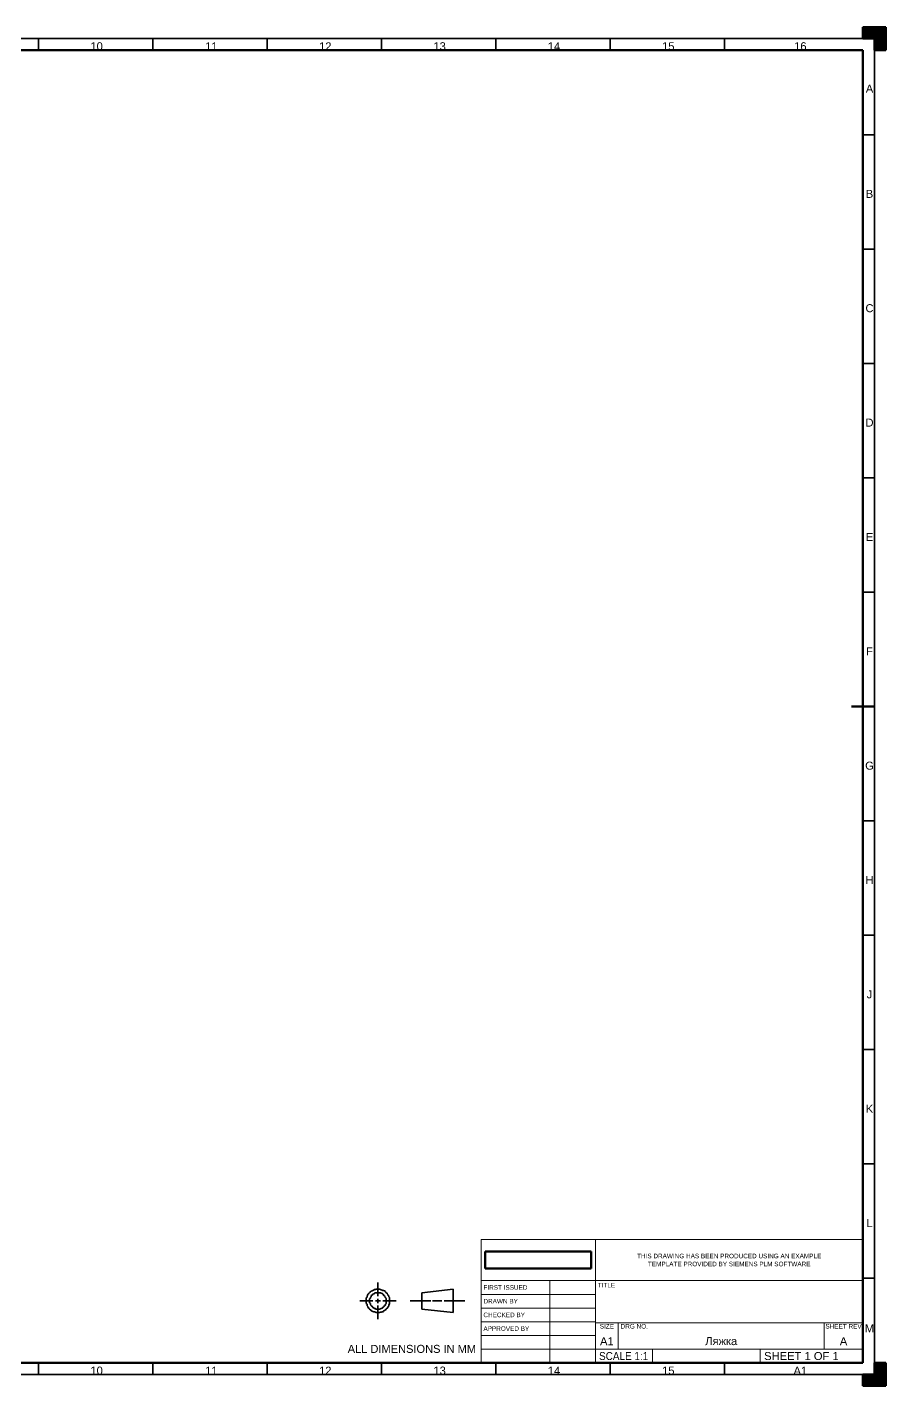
# Model space of a CAD drawing. Header units: millimetres. Extents: x 0 to 841, y 0 to 594.
# Drawn here: x 465 to 841, y 0 to 594 of the extents above; entities that cross this region are included whole.
import ezdxf

# ---------------------------------------------------------------- set-up
doc = ezdxf.new("R2010")
doc.units = ezdxf.units.MM
doc.layers.add('1', color=7, linetype='Continuous', true_color=0xffffff)
doc.layers.add('256', color=7, linetype='Continuous', true_color=0xffffff)
doc.styles.add('Arial', font='Arial')
picture_1 = doc.add_image_def('image1.jpg', size_in_pixel=(548, 87))

# ---------------------------------------------------------------- blocks, each defined once
blk = doc.blocks.new('HATCH3')
at = {"color": 18, "lineweight": 13}
for p, q in [((831, 593.98988), (841, 593.98988)), ((831, 593.94755), (841, 593.94755)), ((831, 593.90522), (841, 593.90522)), ((831, 593.86289), (841, 593.86289)), ((831, 593.82056), (841, 593.82056)), ((831, 593.77823), (841, 593.77823)), ((831, 593.7359), (841, 593.7359)), ((831, 593.69357), (841, 593.69357)), ((831, 593.65124), (841, 593.65124)), ((831, 593.60891), (841, 593.60891)), ((831, 593.56658), (841, 593.56658)), ((831, 593.52425), (841, 593.52425)), ((831, 593.48192), (841, 593.48192)), ((831, 593.43959), (841, 593.43959)), ((831, 593.39726), (841, 593.39726)), ((831, 593.35493), (841, 593.35493)), ((831, 593.3126), (841, 593.3126)), ((831, 593.27027), (841, 593.27027)), ((831, 593.22794), (841, 593.22794)), ((831, 593.18561), (841, 593.18561)), ((831, 593.14328), (841, 593.14328)), ((831, 593.10095), (841, 593.10095)), ((831, 593.05862), (841, 593.05862)), ((831, 593.01629), (841, 593.01629)), ((831, 592.97396), (841, 592.97396)), ((831, 592.93163), (841, 592.93163)), ((831, 592.8893), (841, 592.8893)), ((831, 592.84697), (841, 592.84697)), ((831, 592.80464), (841, 592.80464)), ((831, 592.76231), (841, 592.76231)), ((831, 592.71998), (841, 592.71998)), ((831, 592.67765), (841, 592.67765)), ((831, 592.63532), (841, 592.63532)), ((831, 592.59299), (841, 592.59299)), ((831, 592.55066), (841, 592.55066)), ((831, 592.50833), (841, 592.50833)), ((831, 592.466), (841, 592.466)), ((831, 592.42367), (841, 592.42367)), ((831, 592.38134), (841, 592.38134)), ((831, 592.33901), (841, 592.33901)), ((831, 592.29668), (841, 592.29668)), ((831, 592.25435), (841, 592.25435)), ((831, 592.21202), (841, 592.21202)), ((831, 592.16969), (841, 592.16969)), ((831, 592.12736), (841, 592.12736)), ((831, 592.08503), (841, 592.08503)), ((831, 592.0427), (841, 592.0427)), ((831, 592.00037), (841, 592.00037)), ((831, 591.95804), (841, 591.95804)), ((831, 591.91571), (841, 591.91571)), ((831, 591.87338), (841, 591.87338)), ((831, 591.83105), (841, 591.83105)), ((831, 591.78872), (841, 591.78872)), ((831, 591.74639), (841, 591.74639)), ((831, 591.70406), (841, 591.70406)), ((831, 591.66173), (841, 591.66173)), ((831, 591.6194), (841, 591.6194)), ((831, 591.57707), (841, 591.57707)), ((831, 591.53474), (841, 591.53474)), ((831, 591.49241), (841, 591.49241)), ((831, 591.45008), (841, 591.45008)), ((831, 591.40775), (841, 591.40775)), ((831, 591.36542), (841, 591.36542)), ((831, 591.32309), (841, 591.32309)), ((831, 591.28076), (841, 591.28076)), ((831, 591.23843), (841, 591.23843)), ((831, 591.1961), (841, 591.1961)), ((831, 591.15377), (841, 591.15377)), ((831, 591.11144), (841, 591.11144)), ((831, 591.06911), (841, 591.06911)), ((831, 591.02678), (841, 591.02678)), ((831, 590.98445), (841, 590.98445)), ((831, 590.94212), (841, 590.94212)), ((831, 590.89979), (841, 590.89979)), ((831, 590.85746), (841, 590.85746)), ((831, 590.81513), (841, 590.81513)), ((831, 590.7728), (841, 590.7728)), ((831, 590.73047), (841, 590.73047)), ((831, 590.68814), (841, 590.68814)), ((831, 590.64581), (841, 590.64581)), ((831, 590.60348), (841, 590.60348)), ((831, 590.56115), (841, 590.56115)), ((831, 590.51882), (841, 590.51882)), ((831, 590.47649), (841, 590.47649)), ((831, 590.43416), (841, 590.43416)), ((831, 590.39183), (841, 590.39183)), ((831, 590.3495), (841, 590.3495)), ((831, 590.30717), (841, 590.30717)), ((831, 590.26484), (841, 590.26484)), ((831, 590.22251), (841, 590.22251)), ((831, 590.18018), (841, 590.18018)), ((831, 590.13785), (841, 590.13785)), ((831, 590.09552), (841, 590.09552)), ((831, 590.05319), (841, 590.05319)), ((831, 590.01086), (841, 590.01086)), ((831, 589.96853), (841, 589.96853)), ((831, 589.9262), (841, 589.9262)), ((831, 589.88387), (841, 589.88387)), ((831, 589.84154), (841, 589.84154)), ((831, 589.79921), (841, 589.79921)), ((831, 589.75688), (841, 589.75688)), ((831, 589.71455), (841, 589.71455)), ((831, 589.67222), (841, 589.67222)), ((831, 589.62989), (841, 589.62989)), ((831, 589.58756), (841, 589.58756)), ((831, 589.54523), (841, 589.54523)), ((831, 589.5029), (841, 589.5029)), ((831, 589.46057), (841, 589.46057)), ((831, 589.41824), (841, 589.41824)), ((831, 589.37591), (841, 589.37591)), ((831, 589.33358), (841, 589.33358)), ((831, 589.29125), (841, 589.29125)), ((831, 589.24892), (841, 589.24892)), ((831, 589.20659), (841, 589.20659)), ((831, 589.16426), (841, 589.16426)), ((831, 589.12193), (841, 589.12193)), ((831, 589.0796), (841, 589.0796)), ((831, 589.03727), (841, 589.03727)), ((836, 588.99494), (841, 588.99494)), ((836, 588.95261), (841, 588.95261)), ((836, 588.91028), (841, 588.91028)), ((836, 588.86795), (841, 588.86795)), ((836, 588.82562), (841, 588.82562)), ((836, 588.78329), (841, 588.78329)), ((836, 588.74096), (841, 588.74096)), ((836, 588.69863), (841, 588.69863)), ((836, 588.6563), (841, 588.6563)), ((836, 588.61397), (841, 588.61397)), ((836, 588.57164), (841, 588.57164)), ((836, 588.52931), (841, 588.52931)), ((836, 588.48698), (841, 588.48698)), ((836, 588.44465), (841, 588.44465)), ((836, 588.40232), (841, 588.40232)), ((836, 588.35999), (841, 588.35999)), ((836, 588.31766), (841, 588.31766)), ((836, 588.27533), (841, 588.27533)), ((836, 588.233), (841, 588.233)), ((836, 588.19067), (841, 588.19067)), ((836, 588.14834), (841, 588.14834)), ((836, 588.10601), (841, 588.10601)), ((836, 588.06368), (841, 588.06368)), ((836, 588.02135), (841, 588.02135)), ((836, 587.97902), (841, 587.97902)), ((836, 587.93669), (841, 587.93669)), ((836, 587.89436), (841, 587.89436)), ((836, 587.85203), (841, 587.85203)), ((836, 587.8097), (841, 587.8097)), ((836, 587.76737), (841, 587.76737)), ((836, 587.72504), (841, 587.72504)), ((836, 587.68271), (841, 587.68271)), ((836, 587.64038), (841, 587.64038)), ((836, 587.59805), (841, 587.59805)), ((836, 587.55572), (841, 587.55572)), ((836, 587.51339), (841, 587.51339)), ((836, 587.47106), (841, 587.47106)), ((836, 587.42873), (841, 587.42873)), ((836, 587.3864), (841, 587.3864)), ((836, 587.34407), (841, 587.34407)), ((836, 587.30174), (841, 587.30174)), ((836, 587.25941), (841, 587.25941)), ((836, 587.21708), (841, 587.21708)), ((836, 587.17475), (841, 587.17475)), ((836, 587.13242), (841, 587.13242)), ((836, 587.09009), (841, 587.09009)), ((836, 587.04776), (841, 587.04776)), ((836, 587.00543), (841, 587.00543)), ((836, 586.9631), (841, 586.9631)), ((836, 586.92077), (841, 586.92077)), ((836, 586.87844), (841, 586.87844)), ((836, 586.83611), (841, 586.83611)), ((836, 586.79378), (841, 586.79378)), ((836, 586.75145), (841, 586.75145)), ((836, 586.70912), (841, 586.70912)), ((836, 586.66679), (841, 586.66679)), ((836, 586.62446), (841, 586.62446)), ((836, 586.58213), (841, 586.58213)), ((836, 586.5398), (841, 586.5398)), ((836, 586.49747), (841, 586.49747)), ((836, 586.45514), (841, 586.45514)), ((836, 586.41281), (841, 586.41281)), ((836, 586.37048), (841, 586.37048)), ((836, 586.32815), (841, 586.32815)), ((836, 586.28582), (841, 586.28582)), ((836, 586.24349), (841, 586.24349)), ((836, 586.20116), (841, 586.20116)), ((836, 586.15883), (841, 586.15883)), ((836, 586.1165), (841, 586.1165)), ((836, 586.07417), (841, 586.07417)), ((836, 586.03184), (841, 586.03184)), ((836, 585.98951), (841, 585.98951)), ((836, 585.94718), (841, 585.94718)), ((836, 585.90485), (841, 585.90485)), ((836, 585.86252), (841, 585.86252)), ((836, 585.82019), (841, 585.82019)), ((836, 585.77786), (841, 585.77786)), ((836, 585.73553), (841, 585.73553)), ((836, 585.6932), (841, 585.6932)), ((836, 585.65087), (841, 585.65087)), ((836, 585.60854), (841, 585.60854)), ((836, 585.56621), (841, 585.56621)), ((836, 585.52388), (841, 585.52388)), ((836, 585.48155), (841, 585.48155)), ((836, 585.43922), (841, 585.43922)), ((836, 585.39689), (841, 585.39689)), ((836, 585.35456), (841, 585.35456)), ((836, 585.31223), (841, 585.31223)), ((836, 585.2699), (841, 585.2699)), ((836, 585.22757), (841, 585.22757)), ((836, 585.18524), (841, 585.18524)), ((836, 585.14291), (841, 585.14291)), ((836, 585.10058), (841, 585.10058)), ((836, 585.05825), (841, 585.05825)), ((836, 585.01592), (841, 585.01592)), ((836, 584.97359), (841, 584.97359)), ((836, 584.93126), (841, 584.93126)), ((836, 584.88893), (841, 584.88893)), ((836, 584.8466), (841, 584.8466)), ((836, 584.80427), (841, 584.80427)), ((836, 584.76194), (841, 584.76194)), ((836, 584.71961), (841, 584.71961)), ((836, 584.67728), (841, 584.67728)), ((836, 584.63495), (841, 584.63495)), ((836, 584.59262), (841, 584.59262)), ((836, 584.55029), (841, 584.55029)), ((836, 584.50796), (841, 584.50796)), ((836, 584.46563), (841, 584.46563)), ((836, 584.4233), (841, 584.4233)), ((836, 584.38097), (841, 584.38097)), ((836, 584.33864), (841, 584.33864)), ((836, 584.29631), (841, 584.29631)), ((836, 584.25398), (841, 584.25398)), ((836, 584.21165), (841, 584.21165)), ((836, 584.16932), (841, 584.16932)), ((836, 584.12699), (841, 584.12699)), ((836, 584.08466), (841, 584.08466)), ((836, 584.04233), (841, 584.04233)), ((836, 584), (841, 584))]:
    blk.add_line(p, q, dxfattribs=at)
blk = doc.blocks.new('HATCH5')
at = {"color": 18, "lineweight": 13}
for p, q in [((836, 9.98988), (841, 9.98988)), ((836, 9.94755), (841, 9.94755)), ((836, 9.90522), (841, 9.90522)), ((836, 9.86289), (841, 9.86289)), ((836, 9.82056), (841, 9.82056)), ((836, 9.77823), (841, 9.77823)), ((836, 9.7359), (841, 9.7359)), ((836, 9.69357), (841, 9.69357)), ((836, 9.65124), (841, 9.65124)), ((836, 9.60891), (841, 9.60891)), ((836, 9.56658), (841, 9.56658)), ((836, 9.52425), (841, 9.52425)), ((836, 9.48192), (841, 9.48192)), ((836, 9.43959), (841, 9.43959)), ((836, 9.39726), (841, 9.39726)), ((836, 9.35493), (841, 9.35493)), ((836, 9.3126), (841, 9.3126)), ((836, 9.27027), (841, 9.27027)), ((836, 9.22794), (841, 9.22794)), ((836, 9.18561), (841, 9.18561)), ((836, 9.14328), (841, 9.14328)), ((836, 9.10095), (841, 9.10095)), ((836, 9.05862), (841, 9.05862)), ((836, 9.01629), (841, 9.01629)), ((836, 8.97396), (841, 8.97396)), ((836, 8.93163), (841, 8.93163)), ((836, 8.8893), (841, 8.8893)), ((836, 8.84697), (841, 8.84697)), ((836, 8.80464), (841, 8.80464)), ((836, 8.76231), (841, 8.76231)), ((836, 8.71998), (841, 8.71998)), ((836, 8.67765), (841, 8.67765)), ((836, 8.63532), (841, 8.63532)), ((836, 8.59299), (841, 8.59299)), ((836, 8.55066), (841, 8.55066)), ((836, 8.50833), (841, 8.50833)), ((836, 8.466), (841, 8.466)), ((836, 8.42367), (841, 8.42367)), ((836, 8.38134), (841, 8.38134)), ((836, 8.33901), (841, 8.33901)), ((836, 8.29668), (841, 8.29668)), ((836, 8.25435), (841, 8.25435)), ((836, 8.21202), (841, 8.21202)), ((836, 8.16969), (841, 8.16969)), ((836, 8.12736), (841, 8.12736)), ((836, 8.08503), (841, 8.08503)), ((836, 8.0427), (841, 8.0427)), ((836, 8.00037), (841, 8.00037)), ((836, 7.95804), (841, 7.95804)), ((836, 7.91571), (841, 7.91571)), ((836, 7.87338), (841, 7.87338)), ((836, 7.83105), (841, 7.83105)), ((836, 7.78872), (841, 7.78872)), ((836, 7.74639), (841, 7.74639)), ((836, 7.70406), (841, 7.70406)), ((836, 7.66173), (841, 7.66173)), ((836, 7.6194), (841, 7.6194)), ((836, 7.57707), (841, 7.57707)), ((836, 7.53474), (841, 7.53474)), ((836, 7.49241), (841, 7.49241)), ((836, 7.45008), (841, 7.45008)), ((836, 7.40775), (841, 7.40775)), ((836, 7.36542), (841, 7.36542)), ((836, 7.32309), (841, 7.32309)), ((836, 7.28076), (841, 7.28076)), ((836, 7.23843), (841, 7.23843)), ((836, 7.1961), (841, 7.1961)), ((836, 7.15377), (841, 7.15377)), ((836, 7.11144), (841, 7.11144)), ((836, 7.06911), (841, 7.06911)), ((836, 7.02678), (841, 7.02678)), ((836, 6.98445), (841, 6.98445)), ((836, 6.94212), (841, 6.94212)), ((836, 6.89979), (841, 6.89979)), ((836, 6.85746), (841, 6.85746)), ((836, 6.81513), (841, 6.81513)), ((836, 6.7728), (841, 6.7728)), ((836, 6.73047), (841, 6.73047)), ((836, 6.68814), (841, 6.68814)), ((836, 6.64581), (841, 6.64581)), ((836, 6.60348), (841, 6.60348)), ((836, 6.56115), (841, 6.56115)), ((836, 6.51882), (841, 6.51882)), ((836, 6.47649), (841, 6.47649)), ((836, 6.43416), (841, 6.43416)), ((836, 6.39183), (841, 6.39183)), ((836, 6.3495), (841, 6.3495)), ((836, 6.30717), (841, 6.30717)), ((836, 6.26484), (841, 6.26484)), ((836, 6.22251), (841, 6.22251)), ((836, 6.18018), (841, 6.18018)), ((836, 6.13785), (841, 6.13785)), ((836, 6.09552), (841, 6.09552)), ((836, 6.05319), (841, 6.05319)), ((836, 6.01086), (841, 6.01086)), ((836, 5.96853), (841, 5.96853)), ((831, 4.99494), (841, 4.99494)), ((831, 4.95261), (841, 4.95261)), ((831, 4.91028), (841, 4.91028)), ((831, 4.86795), (841, 4.86795)), ((831, 4.82562), (841, 4.82562)), ((831, 4.78329), (841, 4.78329)), ((831, 4.74096), (841, 4.74096)), ((831, 4.69863), (841, 4.69863)), ((831, 4.6563), (841, 4.6563)), ((831, 4.61397), (841, 4.61397)), ((831, 4.57164), (841, 4.57164)), ((831, 4.52931), (841, 4.52931)), ((831, 4.48698), (841, 4.48698)), ((831, 4.44465), (841, 4.44465)), ((831, 4.40232), (841, 4.40232)), ((831, 4.35999), (841, 4.35999)), ((831, 4.31766), (841, 4.31766)), ((831, 4.27533), (841, 4.27533)), ((831, 4.233), (841, 4.233)), ((831, 4.19067), (841, 4.19067)), ((831, 4.14834), (841, 4.14834)), ((831, 4.10601), (841, 4.10601)), ((831, 4.06368), (841, 4.06368)), ((831, 4.02135), (841, 4.02135)), ((831, 3.97902), (841, 3.97902)), ((831, 3.93669), (841, 3.93669)), ((831, 3.89436), (841, 3.89436)), ((831, 3.85203), (841, 3.85203)), ((831, 3.8097), (841, 3.8097)), ((831, 3.76737), (841, 3.76737)), ((831, 3.72504), (841, 3.72504)), ((831, 3.68271), (841, 3.68271)), ((831, 3.64038), (841, 3.64038)), ((831, 3.59805), (841, 3.59805)), ((831, 3.55572), (841, 3.55572)), ((831, 3.51339), (841, 3.51339)), ((831, 3.47106), (841, 3.47106)), ((831, 3.42873), (841, 3.42873)), ((831, 3.3864), (841, 3.3864)), ((831, 3.34407), (841, 3.34407)), ((831, 3.30174), (841, 3.30174)), ((831, 3.25941), (841, 3.25941)), ((831, 3.21708), (841, 3.21708)), ((831, 3.17475), (841, 3.17475)), ((831, 3.13242), (841, 3.13242)), ((831, 3.09009), (841, 3.09009)), ((831, 3.04776), (841, 3.04776)), ((831, 3.00543), (841, 3.00543)), ((831, 2.9631), (841, 2.9631)), ((831, 2.92077), (841, 2.92077)), ((831, 2.87844), (841, 2.87844)), ((831, 2.83611), (841, 2.83611)), ((831, 2.79378), (841, 2.79378)), ((831, 2.75145), (841, 2.75145)), ((831, 2.70912), (841, 2.70912)), ((831, 2.66679), (841, 2.66679)), ((831, 2.62446), (841, 2.62446)), ((831, 2.58213), (841, 2.58213)), ((831, 2.5398), (841, 2.5398)), ((831, 2.49747), (841, 2.49747)), ((831, 2.45514), (841, 2.45514)), ((831, 2.41281), (841, 2.41281)), ((831, 2.37048), (841, 2.37048)), ((831, 2.32815), (841, 2.32815)), ((831, 2.28582), (841, 2.28582)), ((831, 2.24349), (841, 2.24349)), ((831, 2.20116), (841, 2.20116)), ((831, 2.15883), (841, 2.15883)), ((831, 2.1165), (841, 2.1165)), ((831, 2.07417), (841, 2.07417)), ((831, 2.03184), (841, 2.03184)), ((831, 1.98951), (841, 1.98951)), ((831, 1.94718), (841, 1.94718)), ((831, 1.90485), (841, 1.90485)), ((831, 1.86252), (841, 1.86252)), ((831, 1.82019), (841, 1.82019)), ((831, 1.77786), (841, 1.77786)), ((831, 1.73553), (841, 1.73553)), ((831, 1.6932), (841, 1.6932)), ((831, 1.65087), (841, 1.65087)), ((831, 1.60854), (841, 1.60854)), ((831, 1.56621), (841, 1.56621)), ((831, 1.52388), (841, 1.52388)), ((831, 1.48155), (841, 1.48155)), ((831, 1.43922), (841, 1.43922)), ((831, 1.39689), (841, 1.39689)), ((831, 1.35456), (841, 1.35456)), ((831, 1.31223), (841, 1.31223)), ((831, 1.2699), (841, 1.2699)), ((831, 1.22757), (841, 1.22757)), ((831, 1.18524), (841, 1.18524)), ((831, 1.14291), (841, 1.14291)), ((831, 1.10058), (841, 1.10058)), ((831, 1.05825), (841, 1.05825)), ((831, 1.01592), (841, 1.01592)), ((831, 0.97359), (841, 0.97359)), ((831, 0.93126), (841, 0.93126)), ((831, 0.88893), (841, 0.88893)), ((831, 0.8466), (841, 0.8466)), ((831, 0.80427), (841, 0.80427)), ((831, 0.76194), (841, 0.76194)), ((831, 0.71961), (841, 0.71961)), ((831, 0.67728), (841, 0.67728)), ((831, 0.63495), (841, 0.63495)), ((831, 0.59262), (841, 0.59262)), ((831, 0.55029), (841, 0.55029)), ((831, 0.50796), (841, 0.50796)), ((831, 0.46563), (841, 0.46563)), ((831, 0.4233), (841, 0.4233)), ((831, 0.38097), (841, 0.38097)), ((831, 0.33864), (841, 0.33864)), ((831, 0.29631), (841, 0.29631)), ((831, 0.25398), (841, 0.25398)), ((831, 0.21165), (841, 0.21165)), ((831, 0.16932), (841, 0.16932)), ((831, 0.12699), (841, 0.12699)), ((831, 0.08466), (841, 0.08466)), ((831, 0.04233), (841, 0.04233)), ((831, 0), (841, 0)), ((836, 5.9262), (841, 5.9262)), ((836, 5.88387), (841, 5.88387)), ((836, 5.84154), (841, 5.84154)), ((836, 5.79921), (841, 5.79921)), ((836, 5.75688), (841, 5.75688)), ((836, 5.71455), (841, 5.71455)), ((836, 5.67222), (841, 5.67222)), ((836, 5.62989), (841, 5.62989)), ((836, 5.58756), (841, 5.58756)), ((836, 5.54523), (841, 5.54523)), ((836, 5.5029), (841, 5.5029)), ((836, 5.46057), (841, 5.46057)), ((836, 5.41824), (841, 5.41824)), ((836, 5.37591), (841, 5.37591)), ((836, 5.33358), (841, 5.33358)), ((836, 5.29125), (841, 5.29125)), ((836, 5.24892), (841, 5.24892)), ((836, 5.20659), (841, 5.20659)), ((836, 5.16426), (841, 5.16426)), ((836, 5.12193), (841, 5.12193)), ((836, 5.0796), (841, 5.0796)), ((836, 5.03727), (841, 5.03727))]:
    blk.add_line(p, q, dxfattribs=at)
blk = doc.blocks.new('TabularNote1')
at = {"layer": '1', "color": 18, "linetype": 'Continuous', "lineweight": 18}
for p, q in [((-50, 54), (-20, 54)), ((-50, 54), (-50, 36)), ((-20, 54), (0, 54)), ((0, 54), (0, 36)), ((-50, 36), (-20, 36)), ((-50, 36), (-50, 30)), ((-20, 36), (0, 36)), ((-20, 36), (-20, 30)), ((0, 36), (0, 30)), ((-50, 30), (-20, 30)), ((-50, 30), (-50, 24)), ((-20, 30), (0, 30)), ((-20, 30), (-20, 24)), ((0, 30), (0, 24)), ((-50, 24), (-20, 24)), ((-50, 24), (-50, 18)), ((-20, 24), (0, 24)), ((-20, 24), (-20, 18)), ((0, 24), (0, 18)), ((-50, 18), (-20, 18)), ((-50, 18), (-50, 12)), ((-20, 18), (0, 18)), ((-20, 18), (-20, 12)), ((0, 18), (0, 12)), ((-50, 12), (-20, 12)), ((-50, 12), (-50, 6)), ((-20, 12), (0, 12)), ((-20, 12), (-20, 6)), ((0, 12), (0, 6)), ((-50, 6), (-20, 6)), ((-50, 6), (-50, 0)), ((-20, 6), (0, 6)), ((-20, 6), (-20, 0)), ((0, 6), (0, 0)), ((-50, 0), (-20, 0)), ((-20, 0), (0, 0))]:
    blk.add_line(p, q, dxfattribs=at)
at = {"layer": '1', "color": 18, "linetype": 'Continuous', "lineweight": 13, "char_height": 2, "attachment_point": 4, "line_spacing_factor": 1.047437, "style": 'Arial'}
for s, insert in [('\\fArial|b0|i0;\\W1.0000;FIRST ISSUED', (-48.975, 33)), ('\\fArial|b0|i0;\\W1.0000;DRAWN BY', (-48.975, 27)), ('\\fArial|b0|i0;\\W1.0000;CHECKED BY', (-48.975, 21)), ('\\fArial|b0|i0;\\W1.0000;APPROVED BY', (-48.975, 15))]:
    blk.add_mtext(s, dxfattribs=dict(at, insert=insert))
blk = doc.blocks.new('3RDANG1')
at = {"layer": '1', "color": 18, "linetype": 'Continuous', "lineweight": 35}
for p, q in [((0.173, 0.63), (0.173, 1)), ((0.126, 0.787), (0.118, 0.772)), ((0.134, 0.795), (0.126, 0.787)), ((0.142, 0.811), (0.134, 0.803)), ((0.134, 0.803), (0.134, 0.795)), ((0.15, 0.811), (0.142, 0.811)), ((0.157, 0.819), (0.15, 0.811)), ((0.165, 0.819), (0.157, 0.819)), ((0.173, 0.819), (0.165, 0.819)), ((0.181, 0.819), (0.173, 0.819)), ((0.189, 0.819), (0.181, 0.819)), ((0.197, 0.811), (0.189, 0.819)), ((0.205, 0.803), (0.197, 0.811)), ((0.213, 0.795), (0.205, 0.803)), ((0.22, 0.787), (0.213, 0.795)), ((0.228, 0.78), (0.22, 0.787)), ((0.236, 0.772), (0.228, 0.78)), ((0.89, 0.819), (0.591, 0.724)), ((0.89, 0.181), (0.89, 0.819)), ((0.079, 0.661), (0.071, 0.646)), ((0.071, 0.646), (0.071, 0.622)), ((0.087, 0.701), (0.079, 0.685)), ((0.079, 0.685), (0.079, 0.661)), ((0.094, 0.717), (0.087, 0.701)), ((0.102, 0.748), (0.094, 0.732)), ((0.094, 0.732), (0.094, 0.717)), ((0.11, 0.764), (0.102, 0.748)), ((0.118, 0.772), (0.11, 0.764)), ((0.118, 0.654), (0.11, 0.646)), ((0.11, 0.646), (0.11, 0.63)), ((0.126, 0.677), (0.118, 0.669)), ((0.118, 0.669), (0.118, 0.654)), ((0.134, 0.693), (0.126, 0.685)), ((0.126, 0.685), (0.126, 0.677)), ((0.142, 0.701), (0.134, 0.693)), ((0.15, 0.717), (0.142, 0.709)), ((0.142, 0.709), (0.142, 0.701)), ((0.157, 0.724), (0.15, 0.717)), ((0.15, 0.717), (0.15, 0.717)), ((0.165, 0.724), (0.157, 0.724)), ((0.173, 0.724), (0.165, 0.724)), ((0.181, 0.724), (0.173, 0.724)), ((0.173, 0.724), (0.173, 0.724)), ((0.189, 0.724), (0.181, 0.724)), ((0.197, 0.717), (0.189, 0.724)), ((0.189, 0.724), (0.189, 0.724)), ((0.205, 0.709), (0.197, 0.717)), ((0.213, 0.701), (0.205, 0.709)), ((0.205, 0.709), (0.205, 0.709)), ((0.22, 0.693), (0.213, 0.701)), ((0.22, 0.677), (0.22, 0.693)), ((0.228, 0.669), (0.22, 0.677)), ((0.228, 0.661), (0.228, 0.669)), ((0.236, 0.646), (0.228, 0.661)), ((0.244, 0.756), (0.236, 0.772)), ((0.236, 0.638), (0.236, 0.646)), ((0.244, 0.74), (0.244, 0.756)), ((0.252, 0.724), (0.244, 0.74)), ((0.26, 0.709), (0.252, 0.724)), ((0.26, 0.693), (0.26, 0.709)), ((0.268, 0.677), (0.26, 0.693)), ((0.268, 0.654), (0.268, 0.677)), ((0.276, 0.638), (0.268, 0.654)), ((0.591, 0.724), (0.591, 0.276)), ((0.071, 0.606), (0.063, 0.583)), ((0.063, 0.583), (0.063, 0.559)), ((0.063, 0.559), (0.063, 0.535)), ((0.063, 0.535), (0.063, 0.52)), ((0.063, 0.52), (0.063, 0.496)), ((0.071, 0.622), (0.071, 0.606)), ((0.102, 0.575), (0.094, 0.559)), ((0.094, 0.559), (0.094, 0.543)), ((0.094, 0.543), (0.094, 0.528)), ((0.094, 0.528), (0.094, 0.512)), ((0.11, 0.614), (0.102, 0.606)), ((0.102, 0.606), (0.102, 0.591)), ((0.102, 0.591), (0.102, 0.575)), ((0.11, 0.63), (0.11, 0.614)), ((0.173, 0.441), (0.173, 0.559)), ((0.236, 0.622), (0.236, 0.638)), ((0.244, 0.606), (0.236, 0.622)), ((0.244, 0.598), (0.244, 0.606)), ((0.244, 0.583), (0.244, 0.598)), ((0.252, 0.567), (0.244, 0.583)), ((0.252, 0.551), (0.252, 0.567)), ((0.252, 0.535), (0.252, 0.551)), ((0.252, 0.52), (0.252, 0.535)), ((0.252, 0.504), (0.252, 0.52)), ((0.276, 0.614), (0.276, 0.638)), ((0.283, 0.591), (0.276, 0.614)), ((0.283, 0.575), (0.283, 0.591)), ((0.283, 0.551), (0.283, 0.575)), ((0.283, 0.528), (0.283, 0.551)), ((0.283, 0.504), (0.283, 0.528)), ((0.126, 0.504), (0, 0.504)), ((0.063, 0.496), (0.063, 0.472)), ((0.063, 0.472), (0.063, 0.449)), ((0.063, 0.449), (0.063, 0.425)), ((0.063, 0.425), (0.071, 0.409)), ((0.071, 0.409), (0.071, 0.386)), ((0.094, 0.512), (0.094, 0.496)), ((0.094, 0.496), (0.094, 0.48)), ((0.094, 0.48), (0.094, 0.465)), ((0.094, 0.465), (0.094, 0.449)), ((0.094, 0.449), (0.102, 0.433)), ((0.102, 0.433), (0.102, 0.417)), ((0.102, 0.417), (0.102, 0.402)), ((0.102, 0.402), (0.102, 0.394)), ((0.102, 0.394), (0.11, 0.378)), ((0.197, 0.504), (0.15, 0.504)), ((0.346, 0.504), (0.22, 0.504)), ((0.244, 0.409), (0.252, 0.425)), ((0.244, 0.394), (0.244, 0.409)), ((0.244, 0.386), (0.244, 0.394)), ((0.252, 0.488), (0.252, 0.504)), ((0.252, 0.472), (0.252, 0.488)), ((0.252, 0.457), (0.252, 0.472)), ((0.252, 0.441), (0.252, 0.457)), ((0.252, 0.425), (0.252, 0.441)), ((0.276, 0.394), (0.283, 0.417)), ((0.276, 0.378), (0.276, 0.394)), ((0.283, 0.48), (0.283, 0.504)), ((0.283, 0.465), (0.283, 0.48)), ((0.283, 0.441), (0.283, 0.465)), ((0.283, 0.417), (0.283, 0.441)), ((0.48, 0.504), (0.677, 0.504)), ((0.693, 0.504), (0.78, 0.504)), ((1, 0.504), (0.803, 0.504)), ((0.071, 0.386), (0.071, 0.362)), ((0.071, 0.362), (0.079, 0.346)), ((0.079, 0.346), (0.079, 0.323)), ((0.079, 0.323), (0.087, 0.307)), ((0.087, 0.307), (0.087, 0.291)), ((0.087, 0.291), (0.094, 0.276)), ((0.094, 0.276), (0.102, 0.26)), ((0.102, 0.26), (0.11, 0.244)), ((0.11, 0.378), (0.11, 0.362)), ((0.11, 0.362), (0.118, 0.354)), ((0.118, 0.354), (0.118, 0.339)), ((0.118, 0.339), (0.126, 0.331)), ((0.126, 0.331), (0.126, 0.323)), ((0.126, 0.323), (0.134, 0.307)), ((0.134, 0.307), (0.134, 0.299)), ((0.134, 0.299), (0.142, 0.291)), ((0.142, 0.291), (0.15, 0.291)), ((0.15, 0.291), (0.15, 0.283)), ((0.15, 0.283), (0.157, 0.276)), ((0.157, 0.276), (0.165, 0.276)), ((0.165, 0.276), (0.165, 0.276)), ((0.165, 0.276), (0.173, 0.276)), ((0.173, 0), (0.173, 0.37)), ((0.173, 0.276), (0.181, 0.276)), ((0.181, 0.276), (0.181, 0.276)), ((0.181, 0.276), (0.189, 0.276)), ((0.189, 0.276), (0.197, 0.283)), ((0.197, 0.283), (0.205, 0.291)), ((0.197, 0.283), (0.197, 0.283)), ((0.205, 0.291), (0.213, 0.299)), ((0.213, 0.307), (0.22, 0.315)), ((0.213, 0.299), (0.213, 0.307)), ((0.22, 0.323), (0.228, 0.331)), ((0.22, 0.315), (0.22, 0.323)), ((0.228, 0.346), (0.236, 0.354)), ((0.228, 0.331), (0.228, 0.346)), ((0.236, 0.37), (0.244, 0.386)), ((0.236, 0.354), (0.236, 0.37)), ((0.244, 0.252), (0.252, 0.268)), ((0.252, 0.283), (0.26, 0.299)), ((0.252, 0.268), (0.252, 0.283)), ((0.26, 0.299), (0.268, 0.315)), ((0.268, 0.339), (0.276, 0.354)), ((0.268, 0.315), (0.268, 0.339)), ((0.276, 0.354), (0.276, 0.378)), ((0.591, 0.276), (0.89, 0.181)), ((0.11, 0.244), (0.11, 0.228)), ((0.11, 0.228), (0.118, 0.22)), ((0.118, 0.22), (0.126, 0.213)), ((0.126, 0.213), (0.134, 0.205)), ((0.134, 0.205), (0.142, 0.197)), ((0.142, 0.197), (0.15, 0.189)), ((0.15, 0.189), (0.157, 0.181)), ((0.157, 0.181), (0.165, 0.181)), ((0.165, 0.181), (0.173, 0.181)), ((0.173, 0.181), (0.181, 0.181)), ((0.181, 0.181), (0.189, 0.181)), ((0.189, 0.181), (0.197, 0.189)), ((0.197, 0.189), (0.205, 0.189)), ((0.205, 0.189), (0.213, 0.197)), ((0.213, 0.197), (0.22, 0.205)), ((0.22, 0.205), (0.228, 0.213)), ((0.228, 0.228), (0.236, 0.236)), ((0.228, 0.213), (0.228, 0.228)), ((0.236, 0.236), (0.244, 0.252))]:
    blk.add_line(p, q, dxfattribs=at)
blk = doc.blocks.new('TabularNote2')
at = {"layer": '1', "color": 18, "linetype": 'Continuous', "lineweight": 35, "xscale": 45.99999999999999, "yscale": 16}
blk.add_blockref('3RDANG1', (-53, 19), dxfattribs=at)
at = {"layer": '1', "color": 18, "linetype": 'Continuous', "lineweight": 13, "char_height": 3.5, "line_spacing_factor": 1.047437, "style": 'Arial'}
for s, insert, attachment_point in [('\\fArial|b0|i0;\\W1.0000;                                ', (-30, 27), 5), ('\\fArial|b0|i0;\\W0.9888;ALL DIMENSIONS IN ММ', (-58.24, 6), 4)]:
    blk.add_mtext(s, dxfattribs=dict(at, insert=insert, attachment_point=attachment_point))
blk = doc.blocks.new('TabularNote3')
at = {"layer": '1', "color": 18, "linetype": 'Continuous', "lineweight": 18}
for p, q in [((-117, 54), (-107, 54)), ((-117, 54), (-117, 36)), ((-107, 54), (-92, 54)), ((-92, 54), (-45, 54)), ((-45, 54), (-17, 54)), ((-17, 54), (0, 54)), ((0, 54), (0, 36)), ((-117, 36), (-107, 36)), ((-117, 36), (-117, 33)), ((-107, 36), (-92, 36)), ((-92, 36), (-45, 36)), ((-45, 36), (-17, 36)), ((-17, 36), (0, 36)), ((0, 36), (0, 33)), ((-117, 33), (-117, 17.5)), ((0, 33), (0, 17.5)), ((-117, 17.5), (-107, 17.5)), ((-117, 17.5), (-117, 14)), ((-117, 14), (-117, 6)), ((-107, 17.5), (-92, 17.5)), ((-107, 17.5), (-107, 14)), ((-107, 14), (-107, 6)), ((-92, 17.5), (-45, 17.5)), ((-45, 17.5), (-17, 17.5)), ((-17, 17.5), (0, 17.5)), ((-17, 17.5), (-17, 14)), ((-17, 14), (-17, 6)), ((0, 17.5), (0, 14)), ((0, 14), (0, 6)), ((-117, 6), (-107, 6)), ((-117, 6), (-117, 0)), ((-107, 6), (-92, 6)), ((-92, 6), (-45, 6)), ((-92, 6), (-92, 0)), ((-45, 6), (-17, 6)), ((-45, 6), (-45, 0)), ((-17, 6), (0, 6)), ((0, 6), (0, 0)), ((-117, 0), (-107, 0)), ((-107, 0), (-92, 0)), ((-92, 0), (-45, 0)), ((-45, 0), (-17, 0)), ((-17, 0), (0, 0))]:
    blk.add_line(p, q, dxfattribs=at)
at = {"layer": '1', "color": 18, "linetype": 'Continuous', "lineweight": 13, "line_spacing_factor": 1.047437, "style": 'Arial'}
for s, insert, char_height, attachment_point in [('\\fArial|b0|i0;\\W1.0000;THIS DRAWING HAS BEEN PRODUCED USING AN EXAMPLE\\PTEMPLATE PROVIDED BY SIEMENS PLM SOFTWARE', (-58.5, 45), 2, 5), ('\\fArial|b0|i0;\\W1.0000;TITLE', (-115.975, 35), 2, 1), ('\\fArial|b0|i0;\\W1.0000;SIZE', (-112, 15), 2, 8), ('\\fArial|b0|i0;\\W1.0000;DRG NO.', (-105.975, 15), 2, 7), ('\\fArial|b0|i0;\\W0.9643;SHEET REV', (-8.5, 15), 2, 8), ('\\fArial|b0|i0;\\W1.0000;A1', (-112, 7.75), 3.5, 8), ('\\fArial|b0|i0;\\W1.0000;Ляжка', (-62, 7.75), 3.5, 8), ('\\fArial|b0|i0;\\W1.0000;A', (-8.5, 7.75), 3.5, 8), ('\\fArial|b0|i0;\\W0.8896;SCALE 1:1', (-115.418, 3), 3.5, 4), ('\\fArial|b0|i0;\\W1.0000;SHEET 1 OF 1', (-43.225, 3), 3.5, 4)]:
    blk.add_mtext(s, dxfattribs=dict(at, insert=insert, char_height=char_height, attachment_point=attachment_point))

msp = doc.modelspace()

# ---------------------------------------------------------------- linework, layer by layer
at = {"layer": '256', "color": 18, "linetype": 'Continuous', "lineweight": 70}
for p, q in [((831, 594), (841, 594)), ((831, 589), (831, 594)), ((841, 594), (841, 584)), ((836, 589), (831, 589)), ((836, 584), (836, 589)), ((20, 584), (831, 584)), ((831, 584), (831, 10)), ((841, 584), (836, 584)), ((831, 10), (20, 10)), ((836, 10), (841, 10)), ((836, 5), (836, 10)), ((841, 10), (841, 0)), ((831, 5), (836, 5)), ((831, 0), (831, 5)), ((841, 0), (831, 0))]:
    msp.add_line(p, q, dxfattribs=at)
at = {"layer": '256', "color": 18, "linetype": 'Continuous', "lineweight": 35}
for p, q in [((15, 589), (836, 589)), ((470.5, 589), (470.5, 584)), ((520.5, 589), (520.5, 584)), ((570.5, 589), (570.5, 584)), ((620.5, 589), (620.5, 584)), ((670.5, 589), (670.5, 584)), ((720.5, 589), (720.5, 584)), ((770.5, 589), (770.5, 584)), ((836, 589), (836, 5)), ((831, 547), (836, 547)), ((831, 497), (836, 497)), ((831, 447), (836, 447)), ((831, 397), (836, 397)), ((831, 347), (836, 347)), ((831, 297), (836, 297)), ((831, 247), (836, 247)), ((831, 197), (836, 197)), ((831, 147), (836, 147)), ((831, 97), (836, 97)), ((831, 47), (836, 47)), ((470.5, 10), (470.5, 5)), ((520.5, 10), (520.5, 5)), ((570.5, 10), (570.5, 5)), ((620.5, 10), (620.5, 5)), ((670.5, 10), (670.5, 5)), ((720.5, 10), (720.5, 5)), ((770.5, 10), (770.5, 5)), ((836, 5), (15, 5))]:
    msp.add_line(p, q, dxfattribs=at)
at = {"layer": '256', "color": 18, "linetype": 'Continuous', "lineweight": 200}
for q in [(826, 297), (836, 297)]:
    msp.add_line((831, 297), q, dxfattribs=at)

# ---------------------------------------------------------------- block references
at = {"layer": '1', "color": 18, "linetype": 'Continuous', "lineweight": 18}
for name, p in [('TabularNote1', (714, 10)), ('TabularNote3', (831, 10))]:
    msp.add_blockref(name, p, dxfattribs=at)
at = {"layer": '1', "color": 163, "linetype": 'Continuous', "lineweight": 18}
msp.add_blockref('TabularNote2', (663.9, 10.13), dxfattribs=at)
at = {"layer": '256', "color": 18, "linetype": 'Continuous', "lineweight": 35}
for name in ['HATCH3', 'HATCH5']:
    msp.add_blockref(name, (0, 0), dxfattribs=at)

# ---------------------------------------------------------------- texts
at = {"layer": '256', "color": 18, "linetype": 'Continuous', "lineweight": 13, "char_height": 3.5, "attachment_point": 7, "line_spacing_factor": 1.047437, "style": 'Arial'}
for s, insert in [('\\fArial|b0|i0;\\W1.0000;10', (493.14, 583.86)), ('\\fArial|b0|i0;\\W1.0000;11', (543.32, 583.86)), ('\\fArial|b0|i0;\\W1.0000;12', (593.14, 583.86)), ('\\fArial|b0|i0;\\W1.0000;13', (643.14, 583.86)), ('\\fArial|b0|i0;\\W1.0000;14', (693.14, 583.86)), ('\\fArial|b0|i0;\\W1.0000;15', (743.14, 583.86)), ('\\fArial|b0|i0;\\W1.0000;16', (800.89, 583.86)), ('\\fArial|b0|i0;\\W1.0000;A', (832.23, 565.37)), ('\\fArial|b0|i0;\\W1.0000;B', (832.23, 519.37)), ('\\fArial|b0|i0;\\W1.0000;C', (832.09, 469.34)), ('\\fArial|b0|i0;\\W1.0000;D', (832.09, 419.37)), ('\\fArial|b0|i0;\\W1.0000;E', (832.23, 369.37)), ('\\fArial|b0|i0;\\W1.0000;F', (832.37, 319.37)), ('\\fArial|b0|i0;\\W1.0000;G', (831.96, 269.34)), ('\\fArial|b0|i0;\\W1.0000;H', (832.09, 219.37)), ('\\fArial|b0|i0;\\W1.0000;J', (832.64, 169.37)), ('\\fArial|b0|i0;\\W1.0000;K', (832.23, 119.37)), ('\\fArial|b0|i0;\\W1.0000;L', (832.5, 69.37)), ('\\fArial|b0|i0;\\W1.0000;M', (831.82, 23.37)), ('\\fArial|b0|i0;\\W1.0000;10', (493.14, 4.86)), ('\\fArial|b0|i0;\\W1.0000;11', (543.32, 4.86)), ('\\fArial|b0|i0;\\W1.0000;12', (593.14, 4.86)), ('\\fArial|b0|i0;\\W1.0000;13', (643.14, 4.86)), ('\\fArial|b0|i0;\\W1.0000;14', (693.14, 4.86)), ('\\fArial|b0|i0;\\W1.0000;15', (743.14, 4.86)), ('\\fArial|b0|i0;\\W1.0000;A1', (800.62, 4.86))]:
    msp.add_mtext(s, dxfattribs=dict(at, insert=insert))

# ---------------------------------------------------------------- pictures from other files: only their frames are drawn
at = {"layer": '1', "color": 163, "linetype": 'Continuous', "lineweight": 70}
image = msp.add_image(picture_1, insert=(665.8, 51.32), size_in_units=(46.4, 7.37), dxfattribs=at)

doc.saveas('drawing.dxf')
